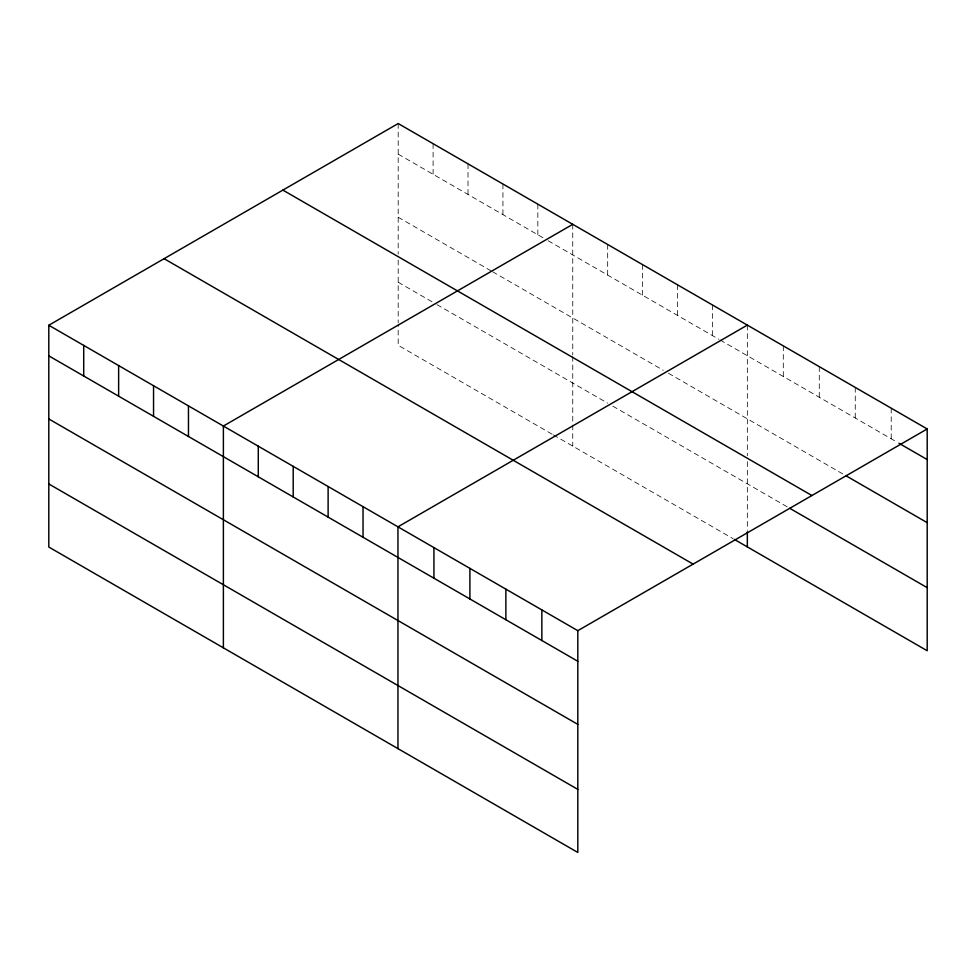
<?xml version="1.0" encoding="UTF-8"?>
<svg xmlns="http://www.w3.org/2000/svg" width="976" height="976" viewBox="0 0 976 976"><rect width="100%" height="100%" fill="white"/><g stroke="black" fill="none" stroke-linecap="round" stroke-linejoin="round"><path stroke-width="0.73" stroke-dasharray="4.88 3.66" d="M398.184 123.537L398.184 254.163M398.184 154.147L543.01 237.766M548.183 240.743L718.885 339.294M720.178 340.038L897.652 442.506M398.184 217.233L491.294 270.986M492.587 271.731L663.277 370.282M668.45 373.271L843.691 474.446M398.184 282.235L433.1 302.389M436.98 304.634L607.67 403.186M612.843 406.162L788.449 507.544M552.062 434.161L398.184 345.321L398.184 324.288M553.355 434.918L733.11 538.691M891.222 408.2L891.222 438.797M855.257 387.423L855.257 418.033M819.279 366.659L819.279 397.256M783.301 345.894L783.301 376.492M747.335 325.118L747.335 455.743M747.335 461.648L747.335 530.383M712.419 304.963L712.419 335.561M677.503 284.809L677.503 315.407M642.586 264.642L642.586 295.252M607.67 244.488L607.67 275.086M572.753 224.334L572.753 354.959M572.753 356.435L572.753 423.584M572.753 425.085L572.753 446.105M537.837 204.167L537.837 234.777M502.933 184.013L502.933 214.61M468.016 163.858L468.016 194.456M433.1 143.704L433.1 174.301M398.184 260.067L398.184 322.788"/><path stroke-width="1.46" d="M48.8 325.252L577.816 630.679L577.816 852.463L48.8 547.036L48.8 325.252L398.184 123.537L927.2 428.964L927.2 650.748L734.403 539.435M572.753 224.334L223.382 426.048L223.382 647.82M747.335 325.118L397.952 526.833L397.952 748.616M577.816 630.679L927.2 428.964M898.933 443.25L927.2 459.562M846.265 475.922L927.2 522.66M282.881 190.1L811.91 495.527M789.73 508.289L927.2 587.662M164.09 258.689L693.119 564.116M48.8 355.85L577.816 661.277M48.8 418.948L577.816 724.375M48.8 483.95L577.816 789.377M747.335 531.883L747.335 546.902M541.851 609.915L541.851 640.512M505.873 589.138L505.873 619.748M469.895 568.374L469.895 598.971M433.93 547.609L433.93 578.207M363.035 506.678L363.035 537.276M328.119 486.524L328.119 517.121M293.203 466.357L293.203 496.967M258.286 446.203L258.286 476.8M188.466 405.882L188.466 436.492M153.549 385.727L153.549 416.325M118.633 365.573L118.633 396.171M83.716 345.406L83.716 376.016"/></g></svg>
